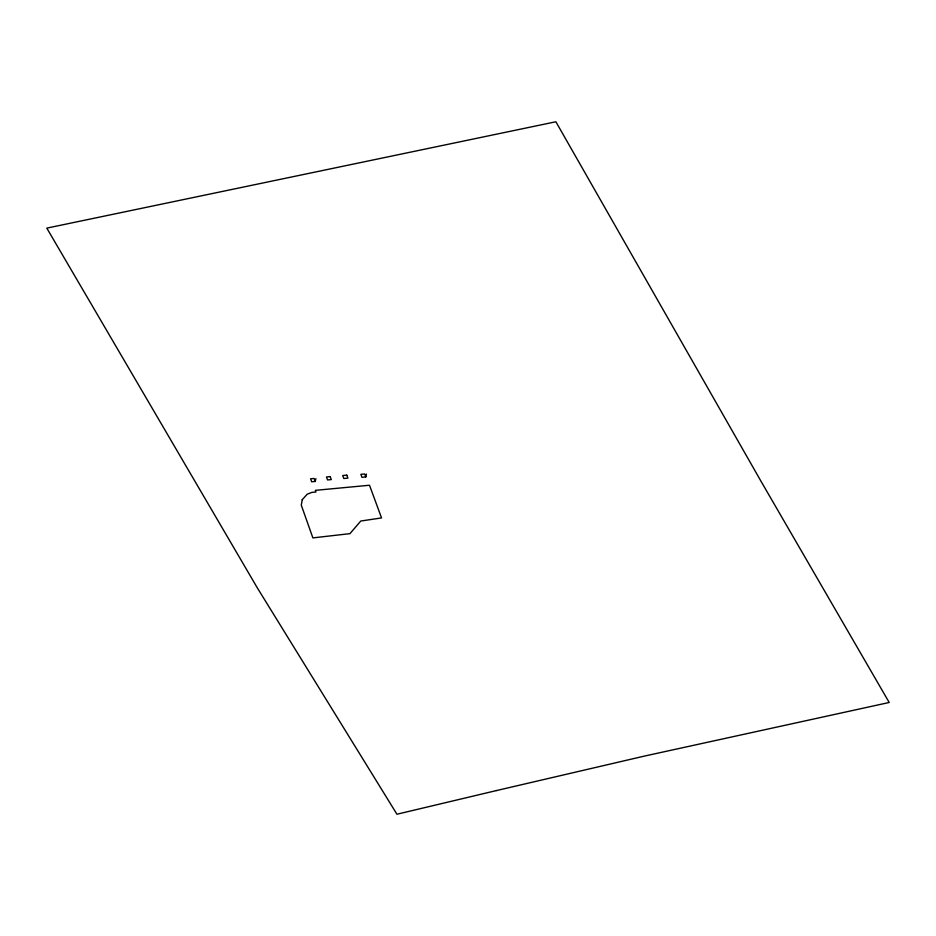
<?xml version="1.0" encoding="UTF-8"?>
<svg xmlns="http://www.w3.org/2000/svg" width="936" height="936" viewBox="0 0 936 936"><rect width="100%" height="100%" fill="white"/><g stroke="black" fill="none" stroke-linecap="round" stroke-linejoin="round"><path stroke-width="1.4" d="M315.245 481.432L314.145 478.46L310.6 478.787L311.7 481.771L315.245 481.432L315.888 478.635M365.789 476.95L364.689 473.967L360.863 474.33L361.963 477.313L365.789 476.95L366.444 474.096M302.246 499.707L301.287 505.171L312.881 537.896L349.947 533.649L360.781 521.024L381.549 517.924L369.498 485.246L315.338 490.347L315.959 492.008L311.782 492.406L307.207 494.196L302.246 499.707M496.349 790.592L396.934 814.226L257.084 587.48L46.8 228.127L555.879 121.774L760.769 480.858L889.2 702.48L644.249 756.124L496.349 790.592M330.197 476.611L326.477 476.962L327.565 479.934L331.297 479.583L330.197 476.611M346.8 475.149L342.705 475.535L343.805 478.507L347.899 478.12L346.8 475.149"/></g></svg>
